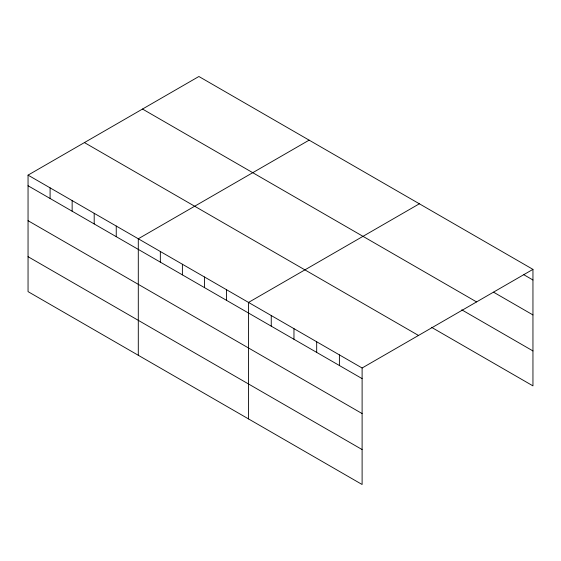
<?xml version="1.0" encoding="UTF-8"?>
<svg xmlns="http://www.w3.org/2000/svg" width="561" height="561" viewBox="0 0 561 561"><rect width="100%" height="100%" fill="white"/><g stroke="black" fill="none" stroke-linecap="round" stroke-linejoin="round"><path stroke-width="0.84" d="M28.05 175.13L362.111 368.002L362.111 484.501L28.05 291.629L28.05 175.13L198.889 76.499L532.95 269.371L532.95 385.87L431.486 327.287M309.125 140.145L138.294 238.776L138.294 355.281M419.369 203.79L248.53 302.421L248.53 418.927M362.111 368.002L532.95 269.371M523.862 274.75L532.95 279.995M493.575 292.197L532.95 314.931M142.508 109.044L476.577 301.916M461.773 309.833L532.95 350.934M84.423 142.585L418.492 335.45M28.05 185.754L362.111 378.626M28.05 220.697L362.111 413.562M28.05 256.693L362.111 449.564M339.398 354.882L339.398 365.513M316.685 341.768L316.685 352.392M293.964 328.655L293.964 339.279M271.251 315.541L271.251 326.165M226.483 289.693L226.483 300.317M204.435 276.966L204.435 287.59M182.388 264.238L182.388 274.862M160.341 251.503L160.341 262.134M116.246 226.048L116.246 236.672M94.192 213.32L94.192 223.944M72.145 200.593L72.145 211.216M50.097 187.858L50.097 198.489"/></g></svg>
